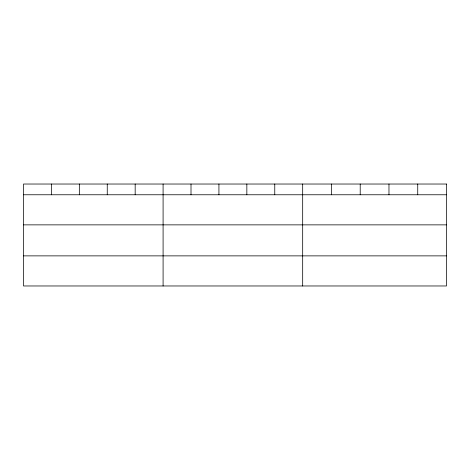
<?xml version="1.0" encoding="UTF-8"?>
<svg xmlns="http://www.w3.org/2000/svg" width="470" height="470" viewBox="0 0 470 470"><rect width="100%" height="100%" fill="white"/><g stroke="black" fill="none" stroke-linecap="round" stroke-linejoin="round"><path stroke-width="0.7" d="M23.5 194.768L446.5 194.768M23.5 224.866L446.5 224.866M23.5 255.874L446.5 255.874M417.736 184.029L417.736 194.768M388.972 184.029L388.972 194.768M360.208 184.029L360.208 194.768M331.444 184.029L331.444 194.768M302.68 184.029L302.68 285.971M274.762 184.029L274.762 194.768M246.844 184.029L246.844 194.768M218.926 184.029L218.926 194.768M191.008 184.029L191.008 194.768M163.09 184.029L163.09 285.971M135.172 184.029L135.172 194.768M107.254 184.029L107.254 194.768M79.336 184.029L79.336 194.768M51.418 184.029L51.418 194.768M446.5 184.029L23.5 184.029L23.5 285.971L446.5 285.971L446.5 184.029"/></g></svg>
